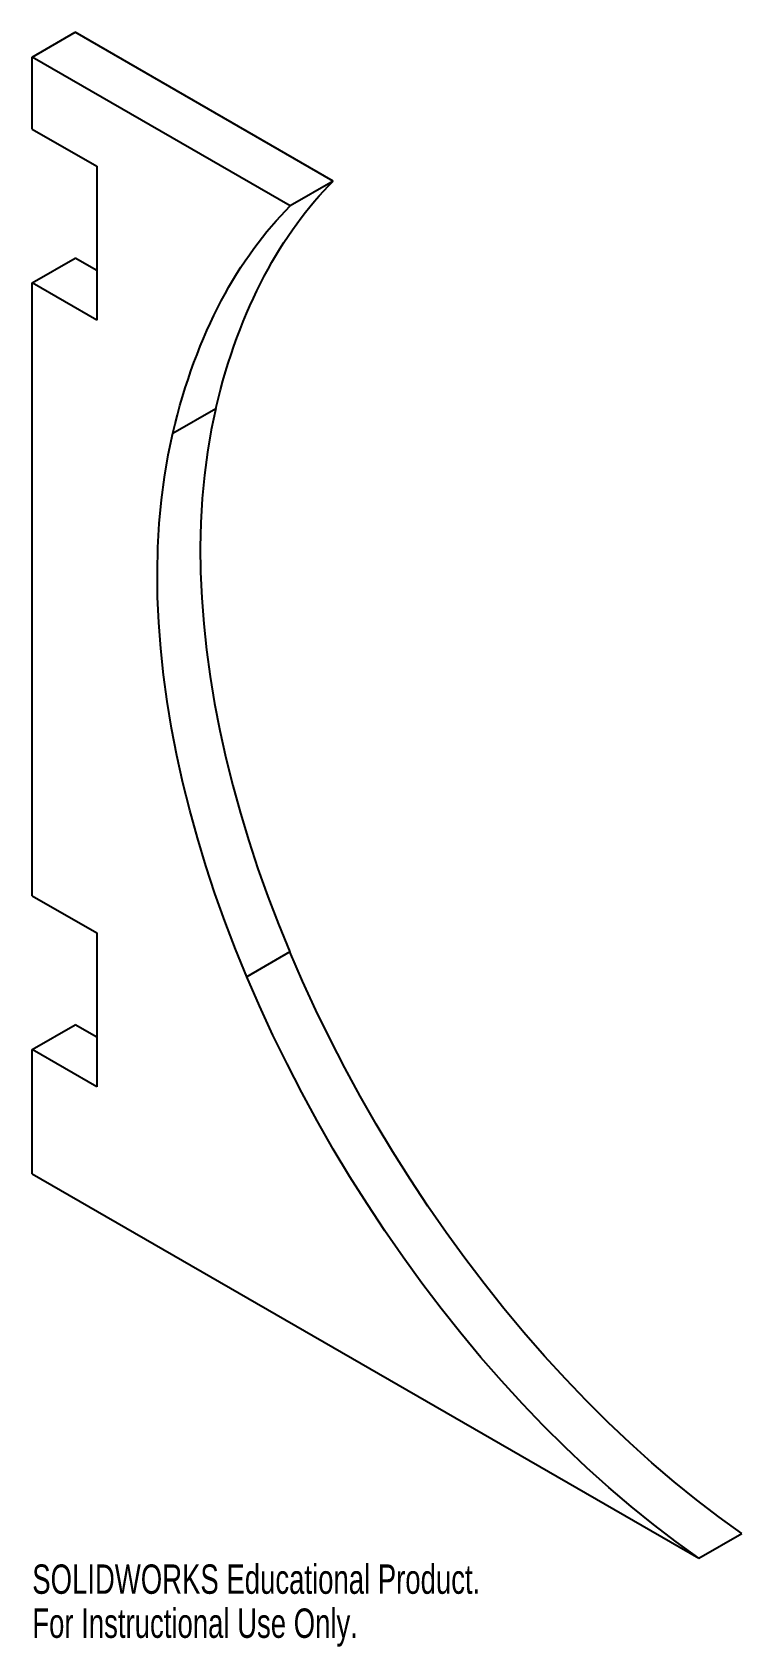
# Paper-space layout '_Isometric' of a CAD drawing. Header units: millimetres. Extents: x -67 to 49, y -139 to 127.
import ezdxf

# ---------------------------------------------------------------- set-up
doc = ezdxf.new("R2010")
doc.units = ezdxf.units.MM
doc.styles.add('SLDTEXTSTYLE0', font='TXT', dxfattribs={"width": 0.7})

psp = doc.layouts.new('_Isometric')

# ---------------------------------------------------------------- linework, layer by layer
at = {"color": 7, "linetype": 'Continuous', "lineweight": 25}
for p, q in [((-67.18, 122.48), (-60.1, 126.56)), ((-17.68, 102.07), (-60.1, 126.56)), ((-67.18, 110.64), (-67.18, 122.48)), ((-24.75, 97.98), (-67.18, 122.48)), ((-67.18, 110.64), (-56.57, 104.51)), ((-56.57, 104.51), (-56.57, 79.2)), ((-17.68, 102.07), (-24.75, 97.98)), ((-67.18, 85.32), (-60.1, 89.41)), ((-56.57, 87.36), (-60.1, 89.41)), ((-67.18, -15.52), (-67.18, 85.32)), ((-56.57, 79.2), (-67.18, 85.32)), ((-44.06, 60.6), (-36.99, 64.68)), ((-67.18, -15.52), (-56.57, -21.64)), ((-56.57, -21.64), (-56.57, -46.96)), ((-24.84, -24.75), (-31.91, -28.84)), ((-67.18, -40.83), (-60.1, -36.75)), ((-56.57, -38.79), (-60.1, -36.75)), ((-67.18, -61.25), (-67.18, -40.83)), ((-56.57, -46.96), (-67.18, -40.83)), ((-67.18, -61.25), (42.43, -124.52)), ((42.43, -124.52), (49.5, -120.44))]:
    psp.add_line(p, q, dxfattribs=at)
at = {"color": 7, "linetype": 'Continuous', "lineweight": 25, "flags": 128}
for points in [[(-36.99, 64.68), (-37.76, 61.12), (-38.38, 57.46), (-38.88, 53.69), (-39.23, 49.83), (-39.46, 45.87), (-39.54, 41.83), (-39.49, 37.71), (-39.3, 33.51), (-38.98, 29.25), (-38.52, 24.93), (-37.92, 20.55), (-37.19, 16.13), (-36.33, 11.66), (-35.34, 7.16), (-34.21, 2.63), (-32.96, -1.92), (-31.58, -6.48), (-30.07, -11.06), (-28.45, -15.63), (-26.7, -20.2), (-24.84, -24.75)], [(-31.91, -28.84), (-33.77, -24.28), (-35.52, -19.71), (-37.15, -15.14), (-38.65, -10.57), (-40.03, -6), (-41.28, -1.45), (-42.41, 3.08), (-43.4, 7.58), (-44.26, 12.05), (-44.99, 16.47), (-45.59, 20.85), (-46.05, 25.17), (-46.37, 29.43), (-46.56, 33.63), (-46.61, 37.75), (-46.53, 41.79), (-46.31, 45.74), (-45.95, 49.61), (-45.45, 53.38), (-44.83, 57.04), (-44.06, 60.6)], [(49.5, -120.44), (45.77, -117.75), (42.06, -114.91), (38.37, -111.93), (34.72, -108.81), (31.1, -105.55), (27.52, -102.16), (23.98, -98.64), (20.5, -95.01), (17.06, -91.25), (13.69, -87.38), (10.39, -83.41), (7.15, -79.34), (3.98, -75.17), (0.9, -70.91), (-2.11, -66.57), (-5.03, -62.15), (-7.86, -57.66), (-10.6, -53.1), (-13.23, -48.49), (-15.77, -43.82), (-18.2, -39.11), (-20.53, -34.35), (-22.74, -29.57), (-24.84, -24.75)], [(42.43, -124.52), (38.7, -121.83), (34.99, -118.99), (31.3, -116.01), (27.65, -112.89), (24.02, -109.63), (20.44, -106.24), (16.91, -102.73), (13.42, -99.09), (9.99, -95.33), (6.62, -91.47), (3.32, -87.49), (0.08, -83.42), (-3.09, -79.25), (-6.18, -74.99), (-9.18, -70.65), (-12.1, -66.23), (-14.93, -61.74), (-17.67, -57.19), (-20.3, -52.57), (-22.84, -47.9), (-25.27, -43.19), (-27.6, -38.44), (-29.81, -33.65), (-31.91, -28.84)]]:
    psp.add_lwpolyline(points, dxfattribs=at)
at = {"color": 7, "linetype": 'Continuous', "lineweight": 25}
for points in [[(-36.99, 64.68), (-33.1, 81.14), (-26.08, 93.77), (-17.68, 102.07)], [(-44.06, 60.6), (-40.17, 77.06), (-33.15, 89.69), (-24.75, 97.98)]]:
    psp.add_open_spline(points, degree=3, dxfattribs=at)

# ---------------------------------------------------------------- texts
at = {"color": 7, "linetype": 'Continuous', "char_height": 4.8336, "attachment_point": 1, "style": 'SLDTEXTSTYLE0'}
for s, insert in [('SOLIDWORKS Educational Product.', (-67.18, -125.54)), ('For Instructional Use Only.', (-67.18, -132.79))]:
    psp.add_mtext(s, dxfattribs=dict(at, insert=insert))

doc.saveas('drawing.dxf')
